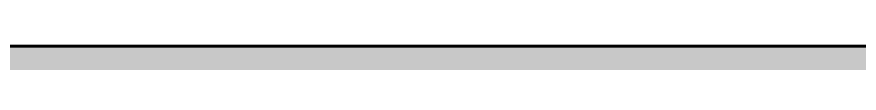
# Model space of a CAD drawing. Header units: inches. Extents: x -4110 to -1807, y 11006 to 12281.
# Drawn here: x -3605.41215 to -3605.40056, y 11121.75165 to 11121.7519 of the extents above; entities that cross this region are included whole.
import ezdxf

# ---------------------------------------------------------------- set-up
doc = ezdxf.new("R2010")
doc.units = ezdxf.units.IN
doc.header["$MEASUREMENT"] = 0
for name, color, linetype, lineweight in [('0-1', 7, 'Continuous', 5), ('0-2', 50, 'Continuous', 18), ('Q-CASE-2', 7, 'Continuous', 9), ('Q-CASE-3', 253, 'Continuous', 9), ('Q-CASE-7', 250, 'Continuous', 60)]:
    doc.layers.add(name, color=color, linetype=linetype, lineweight=lineweight)

# ---------------------------------------------------------------- blocks, each defined once
blk = doc.blocks.new('OD_CW_Base Cabinet - OD_CW_Base Cabinet-3870381-ENLARGED RCP - 1ST FLOOR PLAN - EAST')
at = {"layer": 'Q-CASE-3'}
blk.add_hatch(color=256, dxfattribs=at).paths.add_polyline_path([(56.519789, 3), (107.925205, 3), (107.925205, 24), (56.519789, 24)], flags=0)
at = {"layer": 'Q-CASE-2'}
blk.add_line((107.925205, 3), (107.925205, 24), dxfattribs=at)
at = {"layer": 'Q-CASE-7'}
blk.add_line((107.925205, 0), (107.925205, 24), dxfattribs=at)
blk = doc.blocks.new('CTR - 1st Phase - Unit Layouts_rvt-1-ENLARGED RCP - 1ST FLOOR PLAN - EAST')
at = {"layer": '0-2', "rotation": 90.00000000000007}
blk.add_blockref('OD_CW_Base Cabinet - OD_CW_Base Cabinet-3870381-ENLARGED RCP - 1ST FLOOR PLAN - EAST', (-3581.423737, 11013.826691), dxfattribs=at)

msp = doc.modelspace()

# ---------------------------------------------------------------- block references
at = {"layer": '0-1'}
msp.add_blockref('CTR - 1st Phase - Unit Layouts_rvt-1-ENLARGED RCP - 1ST FLOOR PLAN - EAST', (0, 0), dxfattribs=at)

doc.saveas('drawing.dxf')
